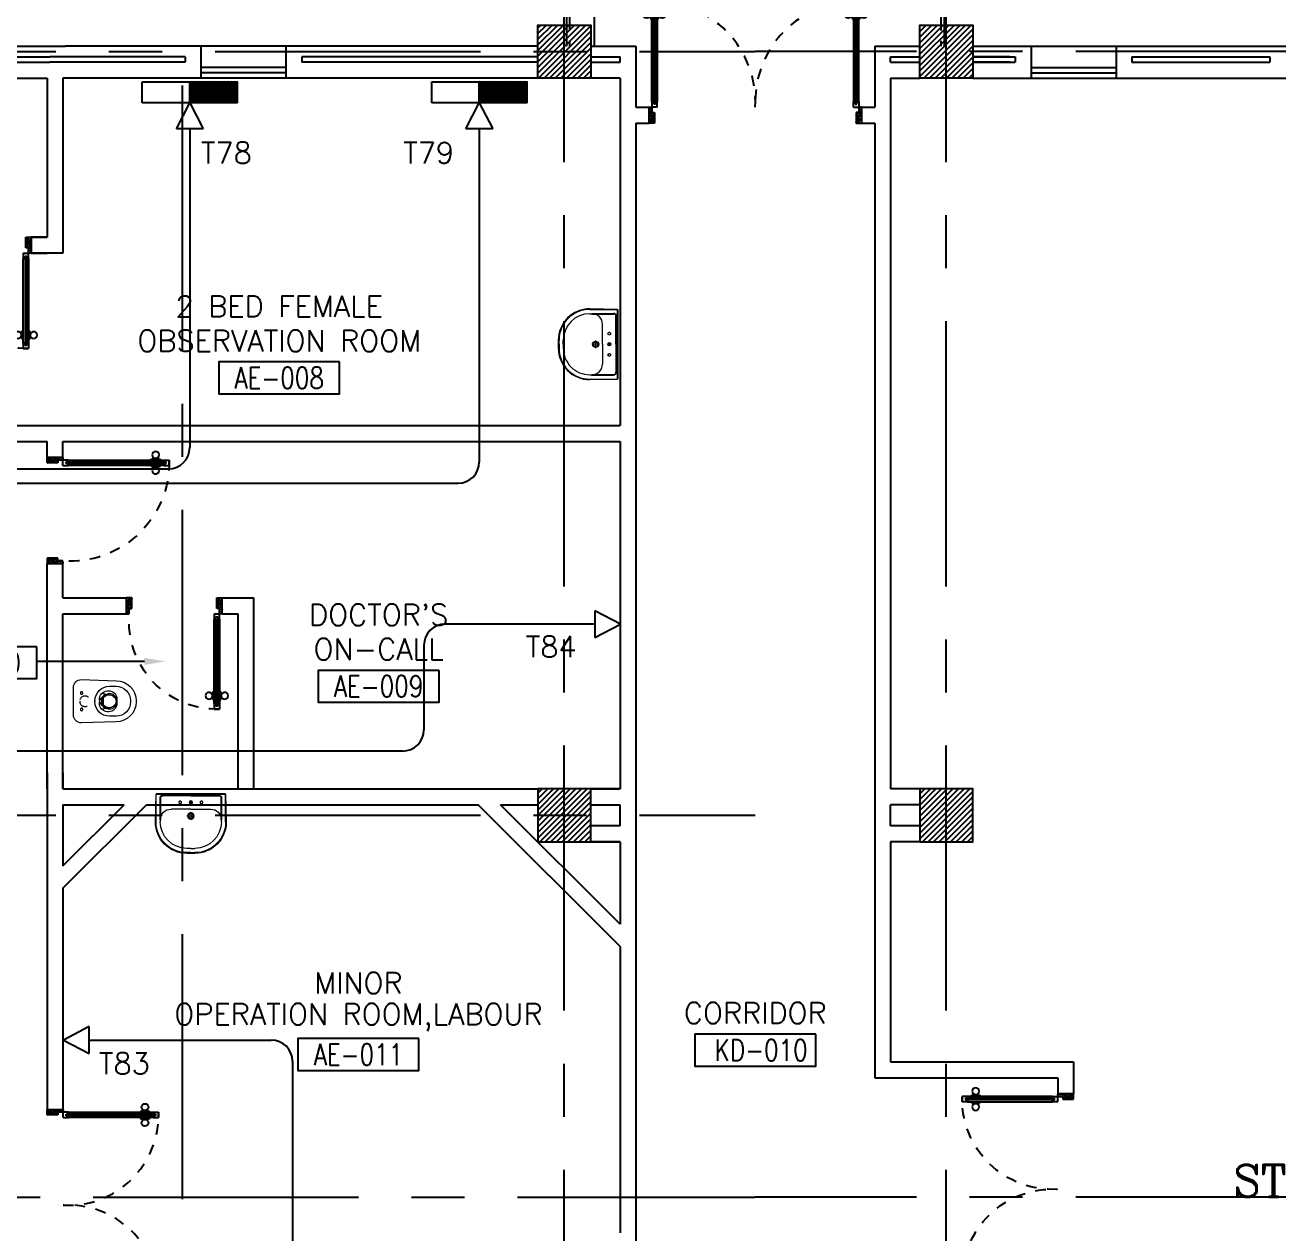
# Model space of a CAD drawing. Extents: x -1.4 to 90.6, y -12.3 to 78.9.
# Drawn here: x 61.51 to 73.32, y 54.32 to 65.71 of the extents above; entities that cross this region are included whole.
import ezdxf
from ezdxf.enums import TextEntityAlignment as Align

# ---------------------------------------------------------------- set-up
doc = ezdxf.new("R2010")
doc.units = 0
doc.header["$MEASUREMENT"] = 0
doc.header["$PDMODE"] = 3
doc.header["$PDSIZE"] = 0.1
for name, pattern in [('CENTERX2', [4, 2.5, -0.5, 0.5, -0.5]), ('DASHED', [0.75, 0.5, -0.25]), ('HIDDEN', [0.375, 0.25, -0.125]), ('HIDDEN2', [0.1875, 0.125, -0.0625])]:
    doc.linetypes.add(name, pattern=pattern)
doc.layers.get('0').update_dxf_attribs({"color": 11, "linetype": 'CONTINUOUS'})
doc.layers.get('DEFPOINTS').update_dxf_attribs({"color": 11, "linetype": 'CONTINUOUS'})
for name, color, linetype in [('AX-DIM', 11, 'CONTINUOUS'), ('AXES', 11, 'CENTERX2'), ('COL', 11, 'CONTINUOUS'), ('DOOR', 11, 'CONTINUOUS'), ('DOOR-DIM', 11, 'CONTINUOUS'), ('E-TEL', 4, 'CONTINUOUS'), ('E-TEXT', 2, 'CONTINUOUS'), ('E-WIRE', 4, 'CONTINUOUS'), ('FIX', 11, 'CONTINUOUS'), ('HAT', 11, 'CONTINUOUS'), ('INSUL', 11, 'CONTINUOUS'), ('RM-BOX', 11, 'CONTINUOUS'), ('RM-IND', 11, 'CONTINUOUS'), ('RM-NAME', 11, 'CONTINUOUS'), ('RM-NO', 11, 'CONTINUOUS'), ('STR', 11, 'CONTINUOUS'), ('WALL', 11, 'CONTINUOUS'), ('WIN', 11, 'CONTINUOUS')]:
    doc.layers.add(name, color=color, linetype=linetype)
doc.styles.add('ROMANC', font='romanc', dxfattribs={"height": 0.1})
doc.styles.add('ROMANS', font='ROMANS.shx', dxfattribs={"width": 0.6})
doc.styles.get("Standard").update_dxf_attribs({"font": 'TXT.shx'})
doc.dimstyles.new('STANDARD in', dxfattribs={"dimtxt": 0.2, "dimasz": 0.1, "dimexe": 0.07, "dimexo": 0.05, "dimgap": 0.1, "dimtad": 1, "dimdec": 0, "dimlfac": 1000, "dimzin": 0, "dimdsep": 46, "dimtxsty": 'ROMANS', "dimblk": 'ARCHTICK', "dimcen": 0.05, "dimdle": 0.05, "dimclrd": 7, "dimclre": 7, "dimclrt": 2, "dimadec": 0, "dimazin": 0, "dimtfac": 1, "dimtdec": 0, "dimtmove": 2, "dimatfit": 3, "dimldrblk": 'ARCHTICK', "dimfxl": 0, "dimtolj": 1, "dimtzin": 0, "dimarcsym": 0})

# ---------------------------------------------------------------- blocks, each defined once
blk = doc.blocks.new('RM1')
at = {"layer": 'RM-BOX'}
blk.add_lwpolyline([(570, -200), (-570, -200), (-570, -500), (570, -500)], close=True, dxfattribs=at)
at = {"layer": 'RM-NAME', "style": 'ROMANS'}
for tag, p in [('ROOMNAME1', (0, 324)), ('ROOMNAME2', (0, 0))]:
    blk.add_attdef(tag, text='', height=200, dxfattribs=at).set_placement(p, align=Align.MIDDLE)
at = {"layer": 'RM-NO', "style": 'ROMANS', "width": 0.8}
blk.add_attdef('ROOMNO', text='', height=200, dxfattribs=at).set_placement((0, -350), align=Align.MIDDLE)
blk = doc.blocks.new('A$C272A55A0')
at = {"layer": 'DOOR', "color": 0, "linetype": 'ByBlock'}
for p, q in [((0, 900), (0, 1050)), ((50, 1050), (0, 1050)), ((25, 950), (50, 950)), ((25, 900), (25, 950)), ((50, 950), (50, 1050)), ((1750, 950), (1750, 1050)), ((1750, 1050), (1800, 1050)), ((1775, 950), (1750, 950)), ((1775, 900), (1775, 950)), ((1800, 1050), (1800, 900)), ((0, 900), (25, 900)), ((75, 900), (25, 900)), ((25, 850), (25, 900)), ((42, 850), (25, 850)), ((58, 870), (42, 870)), ((42, 870), (42, 850)), ((58, 850), (58, 870)), ((75, 850), (58, 850)), ((75, 900), (75, 850)), ((1725, 900), (1775, 900)), ((1725, 900), (1725, 850)), ((1725, 850), (1742, 850)), ((1742, 870), (1758, 870)), ((1742, 850), (1742, 870)), ((1758, 870), (1758, 850)), ((1758, 850), (1775, 850)), ((1800, 900), (1775, 900)), ((1775, 850), (1775, 900)), ((1718, 160), (1709, 160)), ((1709, 95), (1709, 160)), ((1725, 173), (1718, 173)), ((1718, 173), (1718, 83)), ((1718, 95), (1718, 160)), ((1775, 173), (1782, 173)), ((1782, 173), (1782, 83)), ((1782, 160), (1791, 160)), ((1782, 95), (1782, 160)), ((1791, 95), (1791, 160)), ((25, 50), (42, 50)), ((25, 50), (25, 0)), ((25, 0), (75, 0)), ((75, 0), (25, 0)), ((42, 50), (42, 30)), ((42, 30), (58, 30)), ((58, 50), (75, 50)), ((58, 50), (58, 30)), ((75, 50), (75, 0)), ((1718, 95), (1709, 95)), ((1725, 83), (1718, 83)), ((1742, 50), (1725, 50)), ((1725, 50), (1725, 0)), ((1775, 0), (1725, 0)), ((1725, 0), (1775, 0)), ((1742, 50), (1742, 30)), ((1758, 30), (1742, 30)), ((1775, 50), (1758, 50)), ((1758, 50), (1758, 30)), ((1775, 83), (1782, 83)), ((1775, 50), (1775, 0)), ((1782, 95), (1791, 95))]:
    blk.add_line(p, q, dxfattribs=at)
at = {"layer": 'DOOR', "color": 9, "linetype": 'ByBlock'}
for p, q in [((50, 1050), (0, 1010)), ((50, 1050), (0, 937)), ((50, 1050), (37, 950)), ((1750, 1050), (1800, 1010)), ((1750, 1050), (1800, 937)), ((1750, 1050), (1763, 950))]:
    blk.add_line(p, q, dxfattribs=at)
at = {"layer": 'DOOR', "linetype": 'ByBlock'}
for p, q in [((25, 850), (25, 50)), ((42, 850), (42, 50)), ((58, 850), (58, 50)), ((75, 50), (75, 850)), ((1725, 50), (1725, 850)), ((1742, 850), (1742, 50)), ((1758, 850), (1758, 50)), ((1775, 850), (1775, 50))]:
    blk.add_line(p, q, dxfattribs=at)
at = {"layer": 'DOOR', "color": 0, "linetype": 'ByBlock'}
for centre in [(1676, 128), (1824, 128)]:
    blk.add_circle(centre, 32.4, dxfattribs=at)
at = {"layer": 'DOOR', "color": 9, "linetype": 'ByBlock'}
for centre, radius, start, end in [((50, 1050), 54.4, 203.2074, 270), ((50, 1050), 74.4, 227.7764, 270), ((50, 1050), 94.4, 238.0182, 270), ((50, 1050), 114, 244.0838, 257.3774), ((50, 1050), 34.4, 180, 270), ((50, 1050), 14.4, 180, 270), ((1750, 1050), 14.4, 270, 0), ((1750, 1050), 34.4, 270, 0), ((1750, 1050), 54.4, 270, 336.7926), ((1750, 1050), 74.4, 270, 312.2236), ((1750, 1050), 94.4, 270, 301.9818), ((1750, 1050), 114, 282.6226, 295.9162), ((50, 1050), 134, 248.1598, 259.28), ((50, 1050), 154, 251.1053, 256.2858), ((1750, 1050), 134, 280.72, 291.8402), ((1750, 1050), 154, 283.7142, 288.8947)]:
    blk.add_arc(centre, radius, start, end, dxfattribs=at)
at = {"layer": 'DOOR', "linetype": 'HIDDEN', "ltscale": 0.5}
for centre, start, end in [((50, 851), 268.3174, 3.2965), ((1750, 851), 176.7035, 271.6826)]:
    blk.add_arc(centre, 851, start, end, dxfattribs=at)
at = {"layer": 'WALL', "linetype": 'ByBlock'}
blk.add_line((1800, 900), (1800, 1050), dxfattribs=at)
blk = doc.blocks.new('*X49')
at = {"color": 0}
for p, q in [((80579, 62336), (81044, 62801)), ((80579, 62389), (80991, 62801)), ((80579, 62442), (80938, 62801)), ((80579, 62495), (80885, 62801)), ((80579, 62548), (80832, 62801)), ((80579, 62601), (80779, 62801)), ((80579, 62654), (80726, 62801)), ((80579, 62707), (80673, 62801)), ((80579, 62760), (80620, 62801)), ((80597, 62301), (81079, 62783)), ((80650, 62301), (81079, 62730)), ((80703, 62301), (81079, 62677)), ((80756, 62301), (81079, 62624)), ((80810, 62301), (81079, 62571)), ((80863, 62301), (81079, 62518)), ((80916, 62301), (81079, 62465)), ((80969, 62301), (81079, 62412)), ((81022, 62301), (81079, 62359)), ((81075, 62301), (81079, 62306))]:
    blk.add_line(p, q, dxfattribs=at)
blk = doc.blocks.new('*X50')
at = {"color": 0}
for p, q in [((84179, 62330), (84651, 62801)), ((84179, 62383), (84598, 62801)), ((84179, 62436), (84545, 62801)), ((84179, 62489), (84492, 62801)), ((84179, 62542), (84438, 62801)), ((84179, 62595), (84385, 62801)), ((84179, 62648), (84332, 62801)), ((84179, 62701), (84279, 62801)), ((84179, 62754), (84226, 62801)), ((84204, 62301), (84679, 62777)), ((84257, 62301), (84679, 62724)), ((84310, 62301), (84679, 62671)), ((84363, 62301), (84679, 62617)), ((84416, 62301), (84679, 62564)), ((84469, 62301), (84679, 62511)), ((84522, 62301), (84679, 62458)), ((84575, 62301), (84679, 62405)), ((84628, 62301), (84679, 62352))]:
    blk.add_line(p, q, dxfattribs=at)
blk = doc.blocks.new('A$C010A25D0')
at = {"layer": 'DOOR', "color": 0, "linetype": 'ByBlock'}
for p, q in [((0, 2031), (0, 1981)), ((0, 1981), (0, 2031)), ((50, 2031), (0, 2031)), ((30, 2014), (30, 1998)), ((50, 2014), (30, 2014)), ((50, 2031), (50, 2014)), ((83, 2031), (83, 2038)), ((173, 2038), (83, 2038)), ((95, 2038), (95, 2047)), ((95, 2047), (160, 2047)), ((95, 2038), (160, 2038)), ((160, 2038), (160, 2047)), ((173, 2031), (173, 2038)), ((950, 2014), (950, 2031)), ((950, 2031), (1000, 2031)), ((970, 2014), (950, 2014)), ((970, 1998), (970, 2014)), ((1000, 2056), (1000, 2031)), ((1000, 2056), (1150, 2056)), ((1000, 1981), (1000, 2031)), ((1000, 2031), (1050, 2031)), ((1050, 2031), (1050, 2006)), ((1150, 2006), (1150, 2056)), ((50, 1981), (0, 1981)), ((50, 1998), (30, 1998)), ((50, 1998), (50, 1981)), ((83, 1981), (83, 1974)), ((173, 1974), (83, 1974)), ((95, 1974), (95, 1965)), ((95, 1974), (160, 1974)), ((95, 1965), (160, 1965)), ((160, 1974), (160, 1965)), ((173, 1981), (173, 1974)), ((950, 1981), (950, 1998)), ((950, 1998), (970, 1998)), ((1000, 1981), (950, 1981)), ((1050, 2006), (1150, 2006)), ((50, 131), (0, 131)), ((0, 131), (0, 81)), ((0, 81), (0, 131)), ((50, 114), (50, 131)), ((173, 138), (83, 138)), ((83, 131), (83, 138)), ((95, 147), (160, 147)), ((95, 138), (95, 147)), ((95, 138), (160, 138)), ((160, 138), (160, 147)), ((173, 131), (173, 138)), ((1000, 131), (950, 131)), ((950, 131), (950, 114)), ((1000, 131), (1000, 81)), ((50, 81), (0, 81)), ((50, 114), (30, 114)), ((30, 98), (30, 114)), ((50, 98), (30, 98)), ((50, 81), (50, 98)), ((83, 81), (83, 74)), ((173, 74), (83, 74)), ((95, 74), (160, 74)), ((95, 74), (95, 65)), ((95, 65), (160, 65)), ((160, 74), (160, 65)), ((173, 81), (173, 74)), ((950, 114), (970, 114)), ((970, 98), (950, 98)), ((950, 98), (950, 81)), ((950, 81), (1000, 81)), ((970, 114), (970, 98)), ((1000, 56), (1000, 81)), ((1000, 81), (1050, 81)), ((1000, 56), (1150, 56)), ((1050, 81), (1050, 106)), ((1050, 106), (1150, 106)), ((1150, 106), (1150, 56))]:
    blk.add_line(p, q, dxfattribs=at)
at = {"layer": 'DOOR', "linetype": 'ByBlock'}
for p, q in [((950, 2031), (50, 2031)), ((950, 2014), (50, 2014)), ((950, 1998), (50, 1998)), ((50, 1981), (950, 1981)), ((50, 131), (950, 131)), ((950, 114), (50, 114)), ((950, 98), (50, 98)), ((950, 81), (50, 81)), ((1150, 56), (1000, 56))]:
    blk.add_line(p, q, dxfattribs=at)
at = {"layer": 'DOOR', "color": 9, "linetype": 'ByBlock'}
for p, q in [((1150, 2006), (1037, 2056)), ((1150, 2006), (1050, 2019)), ((1150, 2006), (1110, 2056)), ((1150, 106), (1037, 56)), ((1150, 106), (1050, 93)), ((1150, 106), (1110, 56))]:
    blk.add_line(p, q, dxfattribs=at)
at = {"layer": 'DOOR', "color": 0, "linetype": 'ByBlock'}
for centre in [(128, 2079), (128, 1932), (128, 179), (128, 32)]:
    blk.add_circle(centre, 32.4, dxfattribs=at)
at = {"layer": 'DOOR', "linetype": 'HIDDEN', "ltscale": 0.5}
for centre, start, end in [((951, 2006), 178.494, 272.9568), ((951, 106), 87.0432, 181.506)]:
    blk.add_arc(centre, 951, start, end, dxfattribs=at)
at = {"layer": 'DOOR', "color": 9, "linetype": 'ByBlock'}
for centre, radius, start, end in [((1150, 2006), 154, 161.1053, 166.2858), ((1150, 2006), 134, 158.1598, 169.28), ((1150, 2006), 114, 154.0838, 167.3774), ((1150, 2006), 94.4, 148.0182, 180), ((1150, 2006), 74.4, 137.7764, 180), ((1150, 2006), 54.4, 113.2074, 180), ((1150, 2006), 34.4, 90, 180), ((1150, 2006), 14.4, 90, 180), ((1150, 106), 154, 193.7142, 198.8947), ((1150, 106), 134, 190.72, 201.8402), ((1150, 106), 114, 192.6226, 205.9162), ((1150, 106), 94.4, 180, 211.9818), ((1150, 106), 74.4, 180, 222.2236), ((1150, 106), 54.4, 180, 246.7926), ((1150, 106), 34.4, 180, 270), ((1150, 106), 14.4, 180, 270)]:
    blk.add_arc(centre, radius, start, end, dxfattribs=at)
at = {"layer": 'WALL'}
blk.add_line((1000, 56), (1150, 56), dxfattribs=at)
blk = doc.blocks.new('*X48')
at = {"color": 0}
for p, q in [((80579, 69548), (81032, 70001)), ((80579, 69601), (80979, 70001)), ((80579, 69654), (80926, 70001)), ((80579, 69707), (80873, 70001)), ((80579, 69760), (80820, 70001)), ((80579, 69814), (80767, 70001)), ((80579, 69867), (80714, 70001)), ((80579, 69920), (80661, 70001)), ((80579, 69973), (80608, 70001)), ((80585, 69501), (81079, 69995)), ((80638, 69501), (81079, 69942)), ((80691, 69501), (81079, 69889)), ((80744, 69501), (81079, 69836)), ((80797, 69501), (81079, 69783)), ((80850, 69501), (81079, 69730)), ((80903, 69501), (81079, 69677)), ((80956, 69501), (81079, 69624)), ((81009, 69501), (81079, 69571)), ((81062, 69501), (81079, 69518))]:
    blk.add_line(p, q, dxfattribs=at)
blk = doc.blocks.new('*X70')
at = {"color": 0}
for p, q in [((196689, 69515), (197174, 70001)), ((196689, 69568), (197121, 70001)), ((196689, 69621), (197068, 70001)), ((196689, 69675), (197015, 70001)), ((196689, 69728), (196962, 70001)), ((196689, 69781), (196909, 70001)), ((196689, 69834), (196856, 70001)), ((196689, 69887), (196803, 70001)), ((196689, 69940), (196750, 70001)), ((196689, 69993), (196697, 70001)), ((196727, 69501), (197189, 69962)), ((196780, 69501), (197189, 69909)), ((196833, 69501), (197189, 69856)), ((196886, 69501), (197189, 69803)), ((196939, 69501), (197189, 69750)), ((196992, 69501), (197189, 69697)), ((197045, 69501), (197189, 69644)), ((197098, 69501), (197189, 69591)), ((197151, 69501), (197189, 69538))]:
    blk.add_line(p, q, dxfattribs=at)
blk = doc.blocks.new('_ARCHTICK')
at = {"color": 0, "linetype": 'ByBlock', "const_width": 0.15}
blk.add_lwpolyline([(-0.5, -0.5), (0.5, 0.5)], dxfattribs=at)
blk = doc.blocks.new('*D141')
at = {"layer": 'AX-DIM', "color": 7, "lineweight": -2}
for p, q in [((9.851, 77.7), (85.267, 77.7)), ((9.901, 65.571), (9.901, 77.77)), ((85.217, 76.329), (85.217, 77.77))]:
    blk.add_line(p, q, dxfattribs=at)
at = {"layer": 'DEFPOINTS', "color": 0}
for p in [(85.217, 77.7), (85.217, 76.279), (9.901, 65.521)]:
    blk.add_point(p, dxfattribs=at)
at = {"layer": 'AX-DIM', "color": 7, "lineweight": -2, "xscale": 0.1, "yscale": 0.1, "zscale": 0.1, "rotation": 180}
blk.add_blockref('_ARCHTICK', (9.901, 77.7), dxfattribs=at)
at = {"layer": 'AX-DIM', "color": 7, "lineweight": -2, "xscale": 0.1, "yscale": 0.1, "zscale": 0.1}
blk.add_blockref('_ARCHTICK', (85.217, 77.7), dxfattribs=at)
at = {"layer": 'AX-DIM', "color": 2, "insert": (47.559, 77.9), "char_height": 0.2, "attachment_point": 5, "style": 'ROMANS'}
blk.add_mtext('\\A1;75316', dxfattribs=at)
blk = doc.blocks.new('A$C24ED45A6')
at = {"layer": 'DOOR', "color": 0, "linetype": 'ByBlock'}
for p, q in [((918, 978), (918, 1068)), ((925, 1068), (918, 1068)), ((925, 1100), (925, 1150)), ((925, 1150), (975, 1150)), ((975, 1150), (925, 1150)), ((942, 1100), (925, 1100)), ((942, 1100), (942, 1120)), ((958, 1120), (942, 1120)), ((958, 1100), (958, 1120)), ((975, 1100), (958, 1100)), ((975, 1100), (975, 1150)), ((975, 1068), (982, 1068)), ((982, 978), (982, 1068)), ((909, 1055), (909, 990)), ((918, 1055), (909, 1055)), ((918, 990), (909, 990)), ((918, 1055), (918, 990)), ((925, 978), (918, 978)), ((975, 978), (982, 978)), ((982, 1055), (982, 990)), ((982, 1055), (991, 1055)), ((982, 990), (991, 990)), ((991, 1055), (991, 990)), ((0, 0), (0, 150)), ((0, 150), (25, 150)), ((25, 150), (25, 100)), ((925, 150), (925, 200)), ((925, 200), (942, 200)), ((925, 150), (975, 150)), ((942, 200), (942, 180)), ((942, 180), (958, 180)), ((958, 180), (958, 200)), ((958, 200), (975, 200)), ((975, 200), (975, 150)), ((1000, 150), (975, 150)), ((975, 150), (975, 100)), ((1000, 150), (1000, 0)), ((50, 0), (0, 0)), ((25, 100), (50, 100)), ((50, 100), (50, 0)), ((975, 100), (950, 100)), ((950, 100), (950, 0)), ((950, 0), (1000, 0))]:
    blk.add_line(p, q, dxfattribs=at)
at = {"layer": 'DOOR', "linetype": 'ByBlock'}
for p, q in [((925, 1100), (925, 200)), ((942, 200), (942, 1100)), ((958, 200), (958, 1100)), ((975, 200), (975, 1100))]:
    blk.add_line(p, q, dxfattribs=at)
at = {"layer": 'DOOR', "color": 9, "linetype": 'ByBlock'}
for p, q in [((50, 0), (0, 114)), ((50, 0), (0, 40)), ((50, 0), (37, 100)), ((950, 0), (1000, 114)), ((950, 0), (963, 100)), ((950, 0), (1000, 40))]:
    blk.add_line(p, q, dxfattribs=at)
at = {"layer": 'DOOR', "color": 0, "linetype": 'ByBlock'}
for centre in [(876, 1023), (1024, 1023)]:
    blk.add_circle(centre, 32.4, dxfattribs=at)
at = {"layer": 'DOOR', "linetype": 'HIDDEN', "ltscale": 0.5}
blk.add_arc((950, 222), 928, 88.456, 184.4816, dxfattribs=at)
at = {"layer": 'DOOR', "color": 9, "linetype": 'ByBlock'}
for centre, radius, start, end in [((50, 0), 154, 103.7142, 108.8947), ((50, 0), 134, 100.72, 111.8402), ((950, 0), 134, 68.1598, 79.28), ((950, 0), 154, 71.1053, 76.2858), ((50, 0), 114, 102.6226, 115.9162), ((50, 0), 94.4, 90, 121.9818), ((50, 0), 74.4, 90, 132.2236), ((50, 0), 54.4, 90, 156.7926), ((50, 0), 34.4, 90, 180), ((50, 0), 14.4, 90, 180), ((950, 0), 94.4, 58.0182, 90), ((950, 0), 74.4, 47.7764, 90), ((950, 0), 54.4, 23.2074, 90), ((950, 0), 34.4, 0, 90), ((950, 0), 14.4, 0, 90), ((950, 0), 114, 64.0838, 77.3774)]:
    blk.add_arc(centre, radius, start, end, dxfattribs=at)
at = {"layer": 'WALL'}
blk.add_line((1000, 0), (1000, 150), dxfattribs=at)
blk = doc.blocks.new('LAV1')
at = {"layer": 'FIX', "linetype": 'ByBlock'}
blk.add_line((-328, -25), (328, -25), dxfattribs=at)
at = {"layer": 'FIX', "linetype": 'Continuous', "lineweight": 20}
for p, q in [((-328, -285), (-328, -25)), ((328, -285), (328, -25)), ((0, -165), (-187, -165)), ((0, -165), (187, -165)), ((-288, -285), (-288, -265)), ((287, -285), (287, -265)), ((0, -535), (-38, -535)), ((0, -575), (-38, -575)), ((0, -535), (38, -535)), ((0, -575), (38, -575))]:
    blk.add_line(p, q, dxfattribs=at)
at = {"layer": 'FIX', "linetype": 'ByBlock', "ltscale": 0.3}
for p, q in [((-288, -265), (-288, -60)), ((0, -35), (-262, -35)), ((0, -35), (262, -35)), ((287, -265), (287, -60))]:
    blk.add_line(p, q, dxfattribs=at)
at = {"layer": 'FIX', "lineweight": 20}
for p, q in [((-16, -101), (15, -101)), ((0, -85), (0, -116))]:
    blk.add_line(p, q, dxfattribs=at)
at = {"layer": 'FIX', "linetype": 'DASHED', "lineweight": 20, "ltscale": 0.04}
for p, q in [((-36, -230), (37, -230)), ((0, -194), (0, -266))]:
    blk.add_line(p, q, dxfattribs=at)
at = {"layer": 'FIX', "linetype": 'Continuous', "lineweight": 20}
blk.add_lwpolyline([(295, -25), (0, -25), (-328, -25), (-334, -285, 0.414214), (-38, -582), (0, -582), (38, -582, 0.414214), (334, -285), (328, -25), (0, -25)], format="xyb", dxfattribs=at)
at = {"layer": 'FIX', "linetype": 'HIDDEN', "lineweight": 20, "ltscale": 0.05}
for centre in [(-100, -101), (100, -101)]:
    blk.add_circle(centre, 12.4, dxfattribs=at)
at = {"layer": 'FIX', "lineweight": 20}
for centre, radius in [((0, -101), 15.5), ((0, -230), 29.5), ((0, -230), 22.5)]:
    blk.add_circle(centre, radius, dxfattribs=at)
at = {"layer": 'FIX', "linetype": 'ByBlock', "ltscale": 0.3}
for centre, start, end in [((-262, -60), 90, 180), ((262, -60), 0, 90)]:
    blk.add_arc(centre, 25, start, end, dxfattribs=at)
at = {"layer": 'FIX', "linetype": 'Continuous', "lineweight": 20}
for centre, radius, start, end in [((-187, -265), 100, 90, 180), ((187, -265), 100, 0, 90), ((-38, -285), 290, 180, 270), ((-38, -285), 250, 180, 270), ((38, -285), 290, 270, 0), ((38, -285), 250, 270, 0)]:
    blk.add_arc(centre, radius, start, end, dxfattribs=at)
blk = doc.blocks.new('WC1')
at = {"layer": 'FIX', "lineweight": 20}
for p, q in [((35, 204), (-293, 194)), ((-230, 141), (-293, 141)), ((108, 0), (108, 131)), ((-482, 5), (-482, -5)), ((-429, 5), (-429, -5)), ((-289, 24), (-295, 0)), ((-295, 0), (-289, -24)), ((-150, 76), (-245, 60)), ((-94, 5), (-94, -5)), ((108, -131), (108, 0)), ((-245, -60), (-150, -76)), ((-293, -141), (-230, -141)), ((-293, -194), (35, -204)), ((32, -204), (35, -204))]:
    blk.add_line(p, q, dxfattribs=at)
at = {"layer": 'FIX', "linetype": 'Continuous', "lineweight": 20}
blk.add_line((-175, -47), (-175, 45), dxfattribs=at)
at = {"layer": 'FIX', "linetype": 'HIDDEN2', "lineweight": 20, "ltscale": 0.3}
blk.add_circle((0, 0), 49.8, dxfattribs=at)
at = {"layer": 'FIX', "linetype": 'HIDDEN', "lineweight": 20, "ltscale": 0.05}
for centre in [(32, 78), (32, -77)]:
    blk.add_circle(centre, 11.6, dxfattribs=at)
at = {"layer": 'FIX', "lineweight": 20}
for centre, radius, start, end in [((-293, 5), 189, 90, 180), ((-293, 5), 136, 90, 180), ((-230, 5), 136, 360, 90), ((35, 131), 73, 360, 90), ((-228, -7), 68.2, 128.9242, 152.8468), ((-219, -18), 82, 108.496, 128.9242), ((-293, -5), 189, 180, 270), ((-293, -5), 136, 180, 270), ((-228, 7), 68.2, 207.1532, 231.0758), ((-219, 18), 82, 231.0758, 251.504), ((-230, -5), 136, 270, 0), ((35, -131), 73, 270, 0)]:
    blk.add_arc(centre, radius, start, end, dxfattribs=at)
at = {"layer": 'FIX', "linetype": 'Continuous', "lineweight": 20}
for centre, start, end in [((-198, 46), 357.6662, 91.6121), ((-197, -46), 268.3879, 2.3338)]:
    blk.add_arc(centre, 22.3, start, end, dxfattribs=at)
blk = doc.blocks.new('LAV-003')
at = {"layer": 'FIX', "linetype": 'ByBlock'}
blk.add_line((-328, -25), (328, -25), dxfattribs=at)
at = {"layer": 'FIX', "linetype": 'Continuous', "lineweight": 20}
for p, q in [((-328, -285), (-328, -25)), ((328, -285), (328, -25)), ((0, -165), (-187, -165)), ((0, -165), (187, -165)), ((-288, -285), (-288, -265)), ((287, -285), (287, -265)), ((0, -535), (-38, -535)), ((0, -575), (-38, -575)), ((0, -535), (38, -535)), ((0, -575), (38, -575))]:
    blk.add_line(p, q, dxfattribs=at)
at = {"layer": 'FIX', "linetype": 'ByBlock', "ltscale": 0.3}
for p, q in [((-288, -265), (-288, -60)), ((0, -35), (-262, -35)), ((0, -35), (262, -35)), ((287, -265), (287, -60))]:
    blk.add_line(p, q, dxfattribs=at)
at = {"layer": 'FIX', "lineweight": 20}
for p, q in [((-16, -101), (15, -101)), ((0, -85), (0, -116))]:
    blk.add_line(p, q, dxfattribs=at)
at = {"layer": 'FIX', "linetype": 'DASHED', "lineweight": 20, "ltscale": 0.04}
for p, q in [((-36, -230), (37, -230)), ((0, -194), (0, -266))]:
    blk.add_line(p, q, dxfattribs=at)
at = {"layer": 'FIX', "linetype": 'Continuous', "lineweight": 20}
blk.add_lwpolyline([(295, -25), (0, -25), (-328, -25), (-334, -285, 0.414214), (-38, -582), (0, -582), (38, -582, 0.414214), (334, -285), (328, -25), (0, -25)], format="xyb", dxfattribs=at)
at = {"layer": 'FIX', "linetype": 'HIDDEN', "lineweight": 20, "ltscale": 0.05}
for centre in [(-100, -101), (100, -101)]:
    blk.add_circle(centre, 12.4, dxfattribs=at)
at = {"layer": 'FIX', "lineweight": 20}
for centre, radius in [((0, -101), 15.5), ((0, -230), 29.5), ((0, -230), 22.5)]:
    blk.add_circle(centre, radius, dxfattribs=at)
at = {"layer": 'FIX', "linetype": 'ByBlock', "ltscale": 0.3}
for centre, start, end in [((-262, -60), 90, 180), ((262, -60), 0, 90)]:
    blk.add_arc(centre, 25, start, end, dxfattribs=at)
at = {"layer": 'FIX', "linetype": 'Continuous', "lineweight": 20}
for centre, radius, start, end in [((-187, -265), 100, 90, 180), ((187, -265), 100, 0, 90), ((-38, -285), 290, 180, 270), ((-38, -285), 250, 180, 270), ((38, -285), 290, 270, 0), ((38, -285), 250, 270, 0)]:
    blk.add_arc(centre, radius, start, end, dxfattribs=at)
blk = doc.blocks.new('DOOR90')
at = {"layer": 'DOOR', "color": 7, "linetype": 'ByBlock'}
for p, q in [((-150, 0), (0, 0)), ((-150, 0), (-150, -25)), ((0, -50), (-114, 0)), ((0, -50), (-40, 0)), ((0, -50), (0, 0)), ((-1000, -25), (-1050, -25)), ((-1050, -75), (-1050, -25)), ((-1050, -25), (-1050, -75)), ((-1000, -75), (-1050, -75)), ((-1000, -42), (-1020, -42)), ((-1020, -42), (-1020, -58)), ((-1000, -58), (-1020, -58)), ((-1000, -25), (-1000, -42)), ((-1000, -58), (-1000, -75)), ((-878, -18), (-968, -18)), ((-968, -25), (-968, -18)), ((-968, -75), (-968, -82)), ((-878, -82), (-968, -82)), ((-955, -9), (-890, -9)), ((-955, -18), (-955, -9)), ((-955, -18), (-890, -18)), ((-955, -82), (-890, -82)), ((-955, -82), (-955, -91)), ((-955, -91), (-890, -91)), ((-890, -18), (-890, -9)), ((-890, -82), (-890, -91)), ((-878, -25), (-878, -18)), ((-878, -75), (-878, -82)), ((-200, -25), (-150, -25)), ((-200, -42), (-200, -25)), ((-180, -42), (-200, -42)), ((-200, -58), (-180, -58)), ((-200, -75), (-200, -58)), ((-150, -75), (-200, -75)), ((-180, -58), (-180, -42)), ((-150, -25), (-100, -25)), ((-150, -75), (-150, -25)), ((-100, -25), (-100, -50)), ((0, -50), (-100, -37)), ((-100, -50), (0, -50)), ((-150, -875), (-100, -875)), ((-150, -900), (-150, -875)), ((-150, -900), (0, -900)), ((0, -900), (-150, -900)), ((0, -850), (-114, -900)), ((-100, -875), (-100, -850)), ((0, -850), (-100, -863)), ((-100, -850), (0, -850)), ((0, -850), (-40, -900)), ((0, -850), (0, -900))]:
    blk.add_line(p, q, dxfattribs=at)
at = {"layer": 'DOOR', "linetype": 'ByBlock'}
for p, q in [((-200, -25), (-1000, -25)), ((-200, -42), (-1000, -42)), ((-200, -58), (-1000, -58)), ((-1000, -75), (-200, -75))]:
    blk.add_line(p, q, dxfattribs=at)
at = {"layer": 'DOOR', "color": 7, "linetype": 'ByBlock'}
for centre in [(-923, 24), (-923, -124)]:
    blk.add_circle(centre, 32.4, dxfattribs=at)
for centre, radius, start, end in [((0, -50), 154, 161.1053, 166.2858), ((0, -50), 94.4, 148.0182, 180), ((0, -50), 134, 158.1598, 169.28), ((0, -50), 114, 154.0838, 167.3774), ((0, -50), 74.4, 137.7764, 180), ((0, -50), 54.4, 113.2074, 180), ((0, -50), 34.4, 90, 180), ((0, -50), 14.4, 90, 180), ((0, -850), 154, 193.7142, 198.8947), ((0, -850), 134, 190.72, 201.8402), ((0, -850), 94.4, 180, 211.9818), ((0, -850), 74.4, 180, 222.2236), ((0, -850), 54.4, 180, 246.7926), ((0, -850), 34.4, 180, 270), ((0, -850), 14.4, 180, 270)]:
    blk.add_arc(centre, radius, start, end, dxfattribs=at)
at = {"layer": 'DOOR', "linetype": 'HIDDEN', "ltscale": 0.5}
blk.add_arc((-222, -50), 828, 178.2701, 275.003, dxfattribs=at)

msp = doc.modelspace()

# ---------------------------------------------------------------- linework, layer by layer
at = {"layer": 'AXES'}
for p, q in [((66.5914, -11.5849), (66.5914, 78.2497)), ((70.1914, -11.5849), (70.1914, 78.2497)), ((-0.7, 65.4565), (68.3914, 65.4565)), ((89.9111, 65.4565), (68.3914, 65.4565)), ((62.9914, 6.6365), (62.9914, 65.2065)), ((-0.7, 58.2565), (68.3914, 58.2565)), ((10.1514, 54.6565), (68.3914, 54.6565)), ((89.9111, 54.6565), (68.3914, 54.6565))]:
    msp.add_line(p, q, dxfattribs=at)
at = {"layer": 'COL'}
for p, q in [((66.3414, 58.5065), (66.3414, 58.0065)), ((66.8414, 58.5065), (66.3414, 58.5065)), ((66.8414, 58.0065), (66.8414, 58.5065)), ((66.3414, 58.0065), (66.8414, 58.0065))]:
    msp.add_line(p, q, dxfattribs=at)
for points in [[(66.3414, 65.2065), (66.3414, 65.7065), (66.8414, 65.7065), (66.8414, 65.2065)], [(69.9414, 65.2065), (69.9414, 65.7065), (70.4414, 65.7065), (70.4414, 65.2065)], [(69.9414, 58.5065), (69.9414, 58.0065), (70.4414, 58.0065), (70.4414, 58.5065)]]:
    msp.add_lwpolyline(points, close=True, dxfattribs=at)
at = {"layer": 'E-TEL', "color": 4}
for p, q in [((62.6123, 64.9717), (62.6123, 65.1711)), ((62.6123, 65.1711), (63.5123, 65.1711)), ((63.0612, 64.9717), (63.0612, 65.1711)), ((63.4617, 64.9717), (63.0612, 65.1585)), ((63.4321, 64.9717), (63.0612, 65.1447)), ((63.4025, 64.9717), (63.0612, 65.1309)), ((63.373, 64.9717), (63.0612, 65.1171)), ((63.3434, 64.9717), (63.0612, 65.1033)), ((63.3138, 64.9717), (63.0612, 65.0895)), ((63.2842, 64.9717), (63.0612, 65.0757)), ((63.4913, 64.9717), (63.0637, 65.1711)), ((63.5123, 64.9757), (63.0933, 65.1711)), ((63.5123, 64.9895), (63.1229, 65.1711)), ((63.5123, 65.0033), (63.1525, 65.1711)), ((63.5123, 65.0171), (63.1821, 65.1711)), ((63.5123, 65.0309), (63.2116, 65.1711)), ((63.5123, 65.0447), (63.2412, 65.1711)), ((63.5123, 65.0584), (63.2708, 65.1711)), ((63.5123, 65.0722), (63.3004, 65.1711)), ((63.5123, 65.086), (63.3299, 65.1711)), ((63.5123, 65.0998), (63.3595, 65.1711)), ((63.5123, 65.1136), (63.3891, 65.1711)), ((63.5123, 65.1274), (63.4187, 65.1711)), ((63.5123, 65.1412), (63.4483, 65.1711)), ((63.5123, 65.155), (63.4778, 65.1711)), ((63.5123, 65.1688), (63.5074, 65.1711)), ((63.5123, 64.9717), (63.5123, 65.1711)), ((65.3412, 65.1711), (66.2412, 65.1711)), ((65.3412, 64.9717), (65.3412, 65.1711)), ((65.79, 64.9717), (65.79, 65.1711)), ((66.1905, 64.9717), (65.79, 65.1585)), ((66.161, 64.9717), (65.79, 65.1447)), ((66.1314, 64.9717), (65.79, 65.1309)), ((66.1018, 64.9717), (65.79, 65.1171)), ((66.0722, 64.9717), (65.79, 65.1033)), ((66.0427, 64.9717), (65.79, 65.0895)), ((66.0131, 64.9717), (65.79, 65.0757)), ((66.2201, 64.9717), (65.7926, 65.1711)), ((66.2412, 64.9757), (65.8222, 65.1711)), ((66.2412, 64.9895), (65.8518, 65.1711)), ((66.2412, 65.0033), (65.8813, 65.1711)), ((66.2412, 65.0171), (65.9109, 65.1711)), ((66.2412, 65.0309), (65.9405, 65.1711)), ((66.2412, 65.0447), (65.9701, 65.1711)), ((66.2412, 65.0584), (65.9997, 65.1711)), ((66.2412, 65.0722), (66.0292, 65.1711)), ((66.2412, 65.086), (66.0588, 65.1711)), ((66.2412, 65.0998), (66.0884, 65.1711)), ((66.2412, 65.1136), (66.118, 65.1711)), ((66.2412, 65.1274), (66.1475, 65.1711)), ((66.2412, 65.1412), (66.1771, 65.1711)), ((66.2412, 65.155), (66.2067, 65.1711)), ((66.2411, 65.1688), (66.2363, 65.1711)), ((66.2412, 64.9717), (66.2412, 65.1711)), ((63.5123, 64.9717), (62.6123, 64.9717)), ((62.9349, 64.7295), (63.0612, 64.9717)), ((63.2546, 64.9717), (63.0612, 65.0619)), ((63.2251, 64.9717), (63.0612, 65.0481)), ((63.1955, 64.9717), (63.0612, 65.0343)), ((63.1659, 64.9717), (63.0612, 65.0206)), ((63.1363, 64.9717), (63.0612, 65.0068)), ((63.1068, 64.9717), (63.0612, 64.993)), ((63.0772, 64.9717), (63.0612, 64.9792)), ((63.0612, 64.9717), (63.0612, 64.9717)), ((63.0612, 64.9717), (63.1874, 64.7295)), ((66.2412, 64.9717), (65.3412, 64.9717)), ((65.6638, 64.7295), (65.79, 64.9717)), ((65.9835, 64.9717), (65.79, 65.0619)), ((65.9539, 64.9717), (65.79, 65.0481)), ((65.9244, 64.9717), (65.79, 65.0343)), ((65.8948, 64.9717), (65.79, 65.0206)), ((65.8652, 64.9717), (65.79, 65.0068)), ((65.8356, 64.9717), (65.79, 64.993)), ((65.806, 64.9717), (65.79, 64.9792)), ((65.79, 64.9717), (65.79, 64.9717)), ((65.79, 64.9717), (65.9163, 64.7295)), ((63.1874, 64.7295), (62.9349, 64.7295)), ((65.9163, 64.7295), (65.6638, 64.7295)), ((66.8774, 60.1856), (66.8774, 59.933)), ((67.1195, 60.0593), (66.8774, 60.1856)), ((66.8774, 59.933), (67.1195, 60.0593)), ((67.1195, 60.0593), (67.1195, 60.0593)), ((62.1137, 56.2642), (61.8716, 56.1379)), ((62.1137, 56.0117), (62.1137, 56.2642)), ((61.8716, 56.1379), (61.8716, 56.1379)), ((61.8716, 56.1379), (62.1137, 56.0117))]:
    msp.add_line(p, q, dxfattribs=at)
at = {"layer": 'E-WIRE', "color": 4}
for p, q in [((63.0612, 64.7295), (63.0612, 61.7226)), ((65.79, 64.7295), (65.79, 61.5872)), ((55.137, 61.5226), (62.8612, 61.5226)), ((55.137, 61.3872), (65.59, 61.3872)), ((66.8774, 60.0593), (65.4682, 60.0593)), ((65.2682, 59.8593), (65.2682, 59.0624)), ((65.0682, 58.8624), (60.8731, 58.8624)), ((62.1137, 56.1379), (63.83, 56.1379)), ((64.03, 55.9379), (64.03, 54.0997))]:
    msp.add_line(p, q, dxfattribs=at)
for centre, start, end in [((62.8612, 61.7226), 270, 0), ((65.59, 61.5872), 270, 0), ((65.4682, 59.8593), 90, 180), ((65.0682, 59.0624), 270, 0), ((63.83, 55.9379), 0, 90)]:
    msp.add_arc(centre, 0.2, start, end, dxfattribs=at)
at = {"layer": 'INSUL'}
for p, q in [((59.6414, 65.4065), (61.7414, 65.4065)), ((59.6414, 65.3565), (61.7414, 65.3565)), ((63.0164, 65.4065), (61.7414, 65.4065)), ((63.0164, 65.3565), (61.7414, 65.3565)), ((63.0164, 65.4065), (63.0164, 65.3565)), ((66.3414, 65.4065), (64.1164, 65.4065)), ((64.1164, 65.4065), (64.1164, 65.3565)), ((66.3414, 65.3565), (64.1164, 65.3565)), ((66.8414, 65.4065), (67.1164, 65.4065)), ((66.8414, 65.4065), (67.1164, 65.4065)), ((66.8414, 65.4065), (67.1164, 65.4065)), ((66.8414, 65.3565), (67.1164, 65.3565)), ((66.8414, 65.3565), (67.1164, 65.3565)), ((66.8414, 65.3565), (67.1164, 65.3565)), ((67.1164, 65.3565), (67.1164, 65.4065)), ((67.1164, 65.3565), (67.1164, 65.4065)), ((67.1164, 65.3565), (67.1164, 65.4065)), ((67.1164, 65.3565), (67.1164, 65.4065)), ((69.6664, 65.3565), (69.6664, 65.4065)), ((69.6664, 65.4065), (69.9414, 65.4065)), ((69.6664, 65.4065), (69.9414, 65.4065)), ((69.6664, 65.3565), (69.6664, 65.4065)), ((69.6664, 65.3565), (69.6664, 65.4065)), ((69.6664, 65.3565), (69.9414, 65.3565)), ((69.6664, 65.3565), (69.9414, 65.3565)), ((70.4414, 65.4065), (70.8414, 65.4065)), ((70.7914, 65.4065), (70.4414, 65.4065)), ((70.4414, 65.3565), (70.8414, 65.3565)), ((70.7914, 65.3565), (70.4414, 65.3565)), ((70.8414, 65.4065), (70.8414, 65.3565)), ((71.9414, 65.4065), (73.2414, 65.4065)), ((71.9414, 65.4065), (71.9414, 65.3565)), ((71.9414, 65.3565), (73.2414, 65.3565)), ((73.2414, 65.4065), (73.2414, 65.3565))]:
    msp.add_line(p, q, dxfattribs=at)
at = {"layer": 'RM-IND'}
msp.add_line((62.6335, 59.7079), (61.6186, 59.7079), dxfattribs=at)
msp.add_solid([(62.6335, 59.6745), (62.6335, 59.7412), (62.8335, 59.7079)], dxfattribs=at)
at = {"layer": 'STR'}
for p, q in [((66.6114, 68.7265), (66.6114, 65.5065)), ((66.8714, 68.7265), (66.8714, 65.5065)), ((70.1714, 68.7265), (70.1714, 65.5065))]:
    msp.add_line(p, q, dxfattribs=at)
at = {"layer": 'STR', "linetype": 'HIDDEN2'}
for p, q in [((66.6414, 68.7065), (66.6414, 65.5065)), ((70.1414, 68.7065), (70.1414, 65.5065))]:
    msp.add_line(p, q, dxfattribs=at)
at = {"layer": 'WALL'}
for p, q in [((59.6414, 65.5065), (61.8914, 65.5065)), ((63.1664, 65.5065), (61.8914, 65.5065)), ((63.1664, 65.5065), (63.1664, 65.2065)), ((63.1664, 65.5065), (63.1664, 65.2065)), ((66.3414, 65.5065), (63.9664, 65.5065)), ((63.9664, 65.5065), (63.9664, 65.2065)), ((63.9664, 65.5065), (63.9664, 65.2065)), ((66.8414, 65.5065), (67.2664, 65.5065)), ((66.8414, 65.5065), (67.2664, 65.5065)), ((66.8414, 65.5065), (67.2664, 65.5065)), ((67.2664, 65.5065), (67.2664, 64.9315)), ((67.2664, 65.5065), (67.2664, 64.9315)), ((69.5164, 65.5065), (69.9414, 65.5065)), ((69.5164, 65.5065), (69.5164, 64.9315)), ((69.5164, 65.5065), (69.5164, 64.9315)), ((69.5164, 65.5065), (69.9414, 65.5065)), ((69.5164, 65.5065), (69.5164, 64.9315)), ((70.4414, 65.5065), (70.9914, 65.5065)), ((70.9914, 65.5065), (70.9914, 65.2065)), ((71.7914, 65.5065), (73.3914, 65.5065)), ((71.7914, 65.5065), (71.7914, 65.2065)), ((59.6414, 65.2065), (61.7164, 65.2065)), ((61.7164, 65.2065), (61.7164, 63.7065)), ((63.1664, 65.2065), (61.8664, 65.2065)), ((61.8664, 65.2065), (61.8664, 63.5565)), ((66.3414, 65.2065), (63.9664, 65.2065)), ((67.1164, 65.2065), (66.8414, 65.2065)), ((67.1164, 65.2065), (66.8414, 65.2065)), ((67.1164, 65.2065), (66.8414, 65.2065)), ((67.1164, 65.2065), (67.1164, 61.9315)), ((67.1164, 65.2065), (67.1164, 61.9315)), ((67.1164, 65.2065), (67.1164, 61.9315)), ((69.6664, 65.2065), (69.6664, 58.5065)), ((69.6664, 65.2065), (69.9414, 65.2065)), ((69.6664, 65.2065), (69.9414, 65.2065)), ((70.4414, 65.2065), (70.9914, 65.2065)), ((71.7914, 65.2065), (73.3914, 65.2065)), ((67.2664, 64.9315), (67.3914, 64.9315)), ((67.2664, 64.9315), (67.3914, 64.9315)), ((67.2664, 64.9315), (67.3914, 64.9315)), ((67.3914, 64.9315), (67.3914, 64.7815)), ((67.3914, 64.9315), (67.3914, 64.7815)), ((67.3914, 64.9315), (67.3914, 64.7815)), ((67.3914, 64.9315), (67.3914, 64.7815)), ((69.3914, 64.9315), (69.3914, 64.7815)), ((69.3914, 64.9315), (69.5164, 64.9315)), ((69.3914, 64.9315), (69.5164, 64.9315)), ((69.3914, 64.9315), (69.3914, 64.7815)), ((69.3914, 64.9315), (69.3914, 64.7815)), ((69.3914, 64.9315), (69.3914, 64.7815)), ((67.2664, 64.7815), (67.2664, 48.7315)), ((67.2664, 64.7815), (67.2664, 48.7315)), ((67.2664, 64.7815), (67.3914, 64.7815)), ((67.2664, 64.7815), (67.3914, 64.7815)), ((67.2664, 64.7815), (67.2664, 48.7315)), ((67.2664, 64.7815), (67.3914, 64.7815)), ((69.3914, 64.7815), (69.5164, 64.7815)), ((69.3914, 64.7815), (69.5164, 64.7815)), ((69.5164, 64.7815), (69.5164, 55.7815)), ((69.5164, 64.7815), (69.5164, 55.7815)), ((67.2664, 64.4256), (67.2664, 48.7315)), ((61.7164, 63.7065), (61.5664, 63.7065)), ((61.5664, 63.7065), (61.7164, 63.7065)), ((61.5664, 63.7065), (61.5664, 63.5565)), ((61.5664, 63.7065), (61.5664, 63.5565)), ((61.8664, 63.5565), (61.5664, 63.5565)), ((61.5664, 63.5565), (61.7164, 63.5565)), ((60.9914, 61.9315), (67.1164, 61.9315)), ((65.9914, 61.9315), (67.1164, 61.9315)), ((60.9914, 61.7815), (61.7164, 61.7815)), ((61.7164, 61.6306), (61.7164, 61.7815)), ((61.8664, 61.7815), (67.1164, 61.7815)), ((61.8664, 61.6306), (61.8664, 61.7815)), ((67.1164, 61.7815), (67.1164, 58.5065)), ((67.1164, 61.7815), (67.1164, 58.5065)), ((67.1164, 61.7815), (67.1164, 58.5065)), ((67.1164, 61.7815), (67.1164, 58.5065)), ((61.8664, 61.6306), (61.7164, 61.6306)), ((61.7164, 58.5065), (61.7164, 60.6306)), ((61.8664, 60.6306), (61.7164, 60.6306)), ((61.8664, 60.3065), (61.8664, 60.6306)), ((61.8664, 60.3065), (62.4664, 60.3065)), ((62.4664, 60.1565), (62.4664, 60.3065)), ((63.3664, 60.3065), (63.6664, 60.3065)), ((63.3664, 60.1565), (63.3664, 60.3065)), ((63.6664, 58.5065), (63.6664, 60.3065)), ((63.6664, 60.0065), (63.6664, 60.3065)), ((61.8664, 58.5065), (61.8664, 60.1565)), ((61.8664, 60.1565), (62.4664, 60.1565)), ((63.3664, 60.1565), (63.5164, 60.1565)), ((63.5164, 58.5065), (63.5164, 60.1565)), ((63.5164, 60.0065), (63.5164, 60.1565)), ((61.7164, 58.6574), (61.7164, 55.4815)), ((61.8664, 58.6574), (61.8664, 58.5065)), ((61.8664, 58.5065), (66.3414, 58.5065)), ((66.8414, 58.5065), (67.1164, 58.5065)), ((67.1164, 58.5065), (66.8414, 58.5065)), ((66.8414, 58.5065), (67.1164, 58.5065)), ((67.1164, 58.5065), (66.8414, 58.5065)), ((69.9414, 58.5065), (69.6664, 58.5065)), ((69.9414, 58.5065), (69.6664, 58.5065)), ((61.8664, 57.5687), (62.6543, 58.3565)), ((61.8664, 58.3565), (62.4422, 58.3565)), ((61.8664, 58.3565), (61.8664, 57.7808)), ((61.8664, 57.7808), (62.4422, 58.3565)), ((62.6543, 58.3565), (65.7793, 58.3565)), ((67.1164, 57.0194), (65.7793, 58.3565)), ((67.1164, 57.2315), (65.9914, 58.3565)), ((65.9914, 58.3565), (66.3414, 58.3565)), ((66.8414, 58.3565), (67.1164, 58.3565)), ((67.1164, 58.1565), (67.1164, 58.3565)), ((69.9414, 58.3565), (69.6664, 58.3565)), ((69.6664, 58.1565), (69.6664, 58.3565)), ((67.1164, 58.1565), (66.8414, 58.1565)), ((69.9414, 58.1565), (69.6664, 58.1565)), ((66.8414, 58.0065), (67.1164, 58.0065)), ((67.1164, 58.0065), (66.8414, 58.0065)), ((66.8414, 58.0065), (67.1164, 58.0065)), ((67.1164, 58.0065), (66.8414, 58.0065)), ((67.1164, 58.0065), (67.1164, 57.2315)), ((69.6664, 58.0065), (69.6664, 55.9315)), ((69.9414, 58.0065), (69.6664, 58.0065)), ((69.9414, 58.0065), (69.6664, 58.0065)), ((61.8664, 57.5687), (61.8664, 55.4815)), ((67.1164, 57.0194), (67.1164, 54.3194)), ((69.6664, 55.9315), (71.3914, 55.9315)), ((71.3914, 55.9315), (71.3914, 55.6315)), ((69.5164, 55.7815), (71.2414, 55.7815)), ((69.5164, 55.7815), (70.7914, 55.7815)), ((71.2414, 55.7815), (71.2414, 55.6315)), ((71.2414, 55.6315), (71.3914, 55.6315)), ((61.8664, 55.4815), (61.7164, 55.4815))]:
    msp.add_line(p, q, dxfattribs=at)
at = {"layer": 'WIN'}
for p, q in [((63.9664, 65.5065), (63.1664, 65.5065)), ((70.9914, 65.5065), (71.7914, 65.5065)), ((63.9664, 65.3065), (63.1664, 65.3065)), ((63.9664, 65.3065), (63.1664, 65.3065)), ((70.9914, 65.3065), (71.7914, 65.3065)), ((63.9664, 65.2565), (63.1664, 65.2565)), ((63.9664, 65.2065), (63.1664, 65.2065)), ((70.9914, 65.2565), (71.7914, 65.2565)), ((70.9914, 65.2065), (71.7914, 65.2065))]:
    msp.add_line(p, q, dxfattribs=at)

# ---------------------------------------------------------------- block references
at = {"layer": 'DOOR', "color": 0, "yscale": 0.0009999999892897904, "zscale": 0.001}
for name, p, xscale, rotation in [('A$C010A25D0', (67.3355, 65.9319), 0.0009999999892897904, 270), ('A$C24ED45A6', (61.7164, 60.6306), -0.0009999999892897904, 270), ('A$C272A55A0', (70.3411, 53.8315), -0.0009999999892897904, 270), ('A$C272A55A0', (62.7668, 53.6815), 0.0009999999892897904, 90)]:
    msp.add_blockref(name, p, dxfattribs=dict(at, xscale=xscale, rotation=rotation))
at = {"layer": 'DOOR-DIM', "xscale": -0.0009999999892897904, "yscale": 0.0009999999892897904, "zscale": 0.001, "rotation": 270}
for p in [(61.5664, 63.7065), (63.3664, 60.3065)]:
    msp.add_blockref('DOOR90', p, dxfattribs=at)
at = {"layer": 'HAT', "xscale": 0.001000000047497451, "yscale": 0.0009999999892897904, "zscale": 0.001}
for name, p in [('*X48', (-14.2378, -4.2945)), ('*X70', (-126.7471, -4.2945)), ('*X49', (-14.2378, -4.2945)), ('*X50', (-14.2378, -4.2945))]:
    msp.add_blockref(name, p, dxfattribs=at)
for p, values in [((63.9039, 62.7304), {'ROOMNO': 'AE-008', 'ROOMNAME2': 'OBSERVATION ROOM', 'ROOMNAME1': '2 BED FEMALE'}), ((64.8407, 59.8232), {'ROOMNO': 'AE-009', 'ROOMNAME2': 'ON-CALL', 'ROOMNAME1': "DOCTOR'S"}), ((61.0488, 60.045), {'ROOMNO': 'AE-010', 'ROOMNAME2': 'W.C.'}), ((64.6511, 56.3518), {'ROOMNO': 'AE-011', 'ROOMNAME2': 'OPERATION ROOM,LABOUR', 'ROOMNAME1': 'MINOR'})]:
    msp.add_blockref('RM1', p, dxfattribs=at).add_auto_attribs(values)
at = {"layer": 'WALL', "xscale": 0.0009999999892897904, "yscale": 0.0009999999892897904, "zscale": 0.001, "rotation": 270}
msp.add_blockref('LAV-003', (67.1164, 62.6976), dxfattribs=at)
at = {"layer": 'WALL', "xscale": -0.001000000047497451, "yscale": 0.0009999999892897904, "zscale": 0.001}
for name, p in [('WC1', (62.0735, 59.3315)), ('LAV1', (63.0714, 58.4795))]:
    msp.add_blockref(name, p, dxfattribs=at)
at = {"layer": 'WALL', "xscale": 0.001000000047497451, "yscale": 0.0009999999892897904, "zscale": 0.001}
msp.add_blockref('RM1', (68.3914, 56.3932), dxfattribs=at).add_auto_attribs({'ROOMNO': ' KD-010', 'ROOMNAME2': 'CORRIDOR'})

# ---------------------------------------------------------------- texts
at = {"layer": 'E-TEXT', "color": 4}
for s, p in [('T78', (63.1661, 64.4027, -2.4)), ('T79', (65.0719, 64.4027, -2.4)), ('T84', (66.2278, 59.7461, -2.4)), ('T83', (62.2049, 55.8175, -2.4))]:
    msp.add_text(s, height=0.2, dxfattribs=at).set_placement(p)
at = {"layer": 'RM-NAME', "style": 'ROMANC'}
msp.add_text('STAFF DINING', height=0.3, dxfattribs=at).set_placement((74.3629, 54.8112), align=Align.MIDDLE)

# ---------------------------------------------------------------- dimensions: what is measured, and where the dimension line sits
at = {"layer": 'AX-DIM'}
dim = msp.add_linear_dim(base=(85.2175, 77.6995), p1=(9.9014, 65.5211), p2=(85.2175, 76.2795), dimstyle='STANDARD in', dxfattribs=at)
dim.commit()
dim.dimension.update_dxf_attribs({"geometry": '*D141', "text_midpoint": (47.5594, 77.8995)})

doc.saveas('drawing.dxf')
